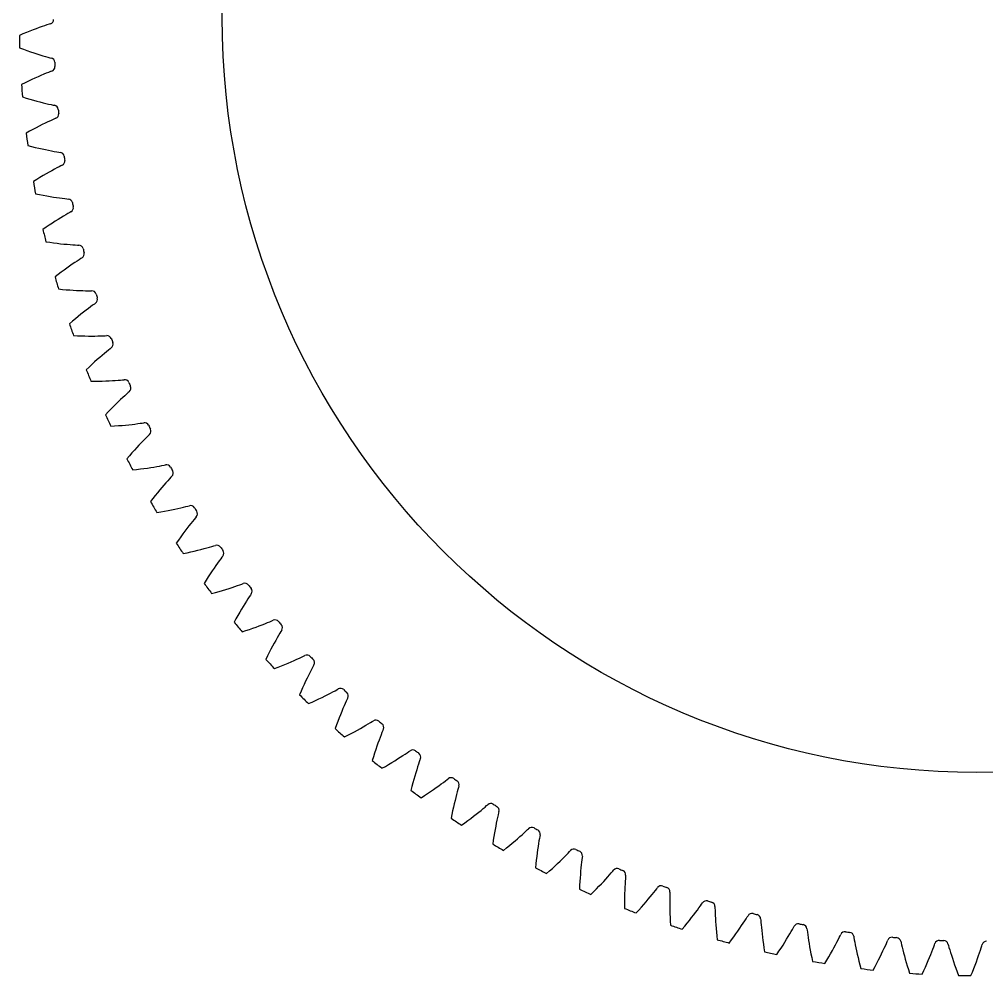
# Model space of a CAD drawing. Header units: millimetres. Extents: x -62 to 62, y -62 to 62.
# Drawn here: x -62.5 to 0.6, y -62.5 to -0.1 of the extents above; entities that cross this region are included whole.
import ezdxf

# ---------------------------------------------------------------- set-up
doc = ezdxf.new("R2010")
doc.units = ezdxf.units.MM

msp = doc.modelspace()

# ---------------------------------------------------------------- linework, layer by layer
at = {"layer": 'bore'}
msp.add_circle((0, 0), 49.25, dxfattribs=at)
at = {"layer": 'thin_ring_external'}
for p, q in [((-61.008114, -0.608082), (-61.191315, -0.67314)), ((-60.838191, -0.549561), (-61.008114, -0.608082)), ((-60.684631, -0.498214), (-60.838191, -0.549561)), ((-60.553189, -0.455441), (-60.684631, -0.498214)), ((-60.46329, -0.425303), (-60.553189, -0.455441)), ((-62.253306, -1.088799), (-62.48868, -1.189499)), ((-62.02471, -0.993922), (-62.253306, -1.088799)), ((-61.803454, -0.904875), (-62.02471, -0.993922)), ((-61.590212, -0.821683), (-61.803454, -0.904875)), ((-61.385815, -0.744403), (-61.590212, -0.821683)), ((-61.191315, -0.67314), (-61.385815, -0.744403)), ((-62.467903, -2.002762), (-62.227695, -2.091312)), ((-62.227695, -2.091312), (-61.994553, -2.174393)), ((-61.994553, -2.174393), (-61.769039, -2.252026)), ((-61.769039, -2.252026), (-61.551827, -2.324221)), ((-61.551827, -2.324221), (-61.34375, -2.390964)), ((-61.34375, -2.390964), (-61.145865, -2.452203)), ((-61.145865, -2.452203), (-60.959581, -2.507822)), ((-60.959581, -2.507822), (-60.786892, -2.55759)), ((-60.786892, -2.55759), (-60.630911, -2.60103)), ((-60.630911, -2.60103), (-60.497456, -2.637035)), ((-60.497456, -2.637035), (-60.406135, -2.662543)), ((-60.897483, -3.722399), (-61.077124, -3.796727)), ((-60.73077, -3.655279), (-60.897483, -3.722399)), ((-60.580032, -3.596157), (-60.73077, -3.655279)), ((-60.450945, -3.546728), (-60.580032, -3.596157)), ((-60.362703, -3.51204), (-60.450945, -3.546728)), ((-62.116506, -4.266069), (-62.34643, -4.378657)), ((-61.893052, -4.159644), (-62.116506, -4.266069)), ((-61.676632, -4.059416), (-61.893052, -4.159644)), ((-61.467916, -3.965444), (-61.676632, -4.059416)), ((-61.267731, -3.877828), (-61.467916, -3.965444)), ((-61.077124, -3.796727), (-61.267731, -3.877828)), ((-62.284155, -5.189797), (-62.039739, -5.265968)), ((-62.039739, -5.265968), (-61.802659, -5.337035)), ((-61.802659, -5.337035), (-61.573475, -5.403052)), ((-61.573475, -5.403052), (-61.35286, -5.464062)), ((-61.35286, -5.464062), (-61.141647, -5.520094)), ((-61.141647, -5.520094), (-60.940893, -5.571148)), ((-60.940893, -5.571148), (-60.752012, -5.617183)), ((-60.752012, -5.617183), (-60.577007, -5.658068)), ((-60.577007, -5.658068), (-60.419011, -5.693487)), ((-60.419011, -5.693487), (-60.283891, -5.722631)), ((-60.283891, -5.722631), (-60.191388, -5.743443)), ((-60.803589, -6.910409), (-60.989806, -7.001137)), ((-60.627978, -6.827005), (-60.803589, -6.910409)), ((-60.464909, -6.75146), (-60.627978, -6.827005)), ((-60.317387, -6.684718), (-60.464909, -6.75146)), ((-60.190993, -6.628763), (-60.317387, -6.684718)), ((-60.104636, -6.589614), (-60.190993, -6.628763)), ((-61.81765, -7.43221), (-62.041526, -7.556391)), ((-61.599922, -7.314514), (-61.81765, -7.43221)), ((-61.388902, -7.203366), (-61.599922, -7.314514)), ((-61.185257, -7.09886), (-61.388902, -7.203366)), ((-60.989806, -7.001137), (-61.185257, -7.09886)), ((-61.937915, -8.363293), (-61.689928, -8.426884)), ((-61.689928, -8.426884), (-61.449528, -8.485754)), ((-61.449528, -8.485754), (-61.217272, -8.539983)), ((-61.217272, -8.539983), (-60.993831, -8.589648)), ((-60.993831, -8.589648), (-60.780032, -8.634822)), ((-60.780032, -8.634822), (-60.576933, -8.675559)), ((-60.576933, -8.675559), (-60.385948, -8.71189)), ((-60.385948, -8.71189), (-60.209083, -8.743785)), ((-60.209083, -8.743785), (-60.049485, -8.771091)), ((-60.049485, -8.771091), (-59.913054, -8.793298)), ((-59.913054, -8.793298), (-59.819608, -8.809359)), ((-60.371424, -10.006062), (-60.552766, -10.10618)), ((-60.200301, -9.9138), (-60.371424, -10.006062)), ((-60.041303, -9.830027), (-60.200301, -9.9138)), ((-59.897381, -9.75584), (-60.041303, -9.830027)), ((-59.774008, -9.693504), (-59.897381, -9.75584)), ((-59.689764, -9.649997), (-59.774008, -9.693504)), ((-61.35752, -10.578961), (-61.574763, -10.714411)), ((-61.146085, -10.450302), (-61.35752, -10.578961)), ((-60.941015, -10.328524), (-61.146085, -10.450302)), ((-60.742972, -10.213755), (-60.941015, -10.328524)), ((-60.552766, -10.10618), (-60.742972, -10.213755)), ((-61.430086, -11.514971), (-61.179176, -11.565816)), ((-61.179176, -11.565816), (-60.936083, -11.612334)), ((-60.936083, -11.612334), (-60.701361, -11.654633)), ((-60.701361, -11.654633), (-60.475675, -11.692825)), ((-60.475675, -11.692825), (-60.259848, -11.727023)), ((-60.259848, -11.727023), (-60.054935, -11.757337)), ((-60.054935, -11.757337), (-59.862344, -11.783868)), ((-59.862344, -11.783868), (-59.684081, -11.806691)), ((-59.684081, -11.806691), (-59.523297, -11.825812)), ((-59.523297, -11.825812), (-59.385909, -11.841024)), ((-59.385909, -11.841024), (-59.291766, -11.852292)), ((-59.957751, -13.184857), (-60.142216, -13.302004)), ((-59.781758, -13.07561), (-59.957751, -13.184857)), ((-59.615569, -12.974731), (-59.781758, -13.07561)), ((-59.461055, -12.882949), (-59.615569, -12.974731)), ((-59.321109, -12.80151), (-59.461055, -12.882949)), ((-59.20108, -12.732956), (-59.321109, -12.80151)), ((-59.119167, -12.685204), (-59.20108, -12.732956)), ((-60.737314, -13.698113), (-60.947358, -13.844479)), ((-60.532725, -13.558825), (-60.737314, -13.698113)), ((-60.334141, -13.426735), (-60.532725, -13.558825)), ((-60.142216, -13.302004), (-60.334141, -13.426735)), ((-60.761993, -14.636607), (-60.508813, -14.674574)), ((-60.508813, -14.674574), (-60.263663, -14.708619)), ((-60.263663, -14.708619), (-60.027087, -14.738878)), ((-60.027087, -14.738878), (-59.799746, -14.765496)), ((-59.799746, -14.765496), (-59.582454, -14.788629)), ((-59.582454, -14.788629), (-59.37626, -14.80844)), ((-59.37626, -14.80844), (-59.182565, -14.825103)), ((-59.182565, -14.825103), (-59.00337, -14.838795)), ((-59.00337, -14.838795), (-58.841819, -14.849681)), ((-58.841819, -14.849681), (-58.703834, -14.857857)), ((-58.703834, -14.857857), (-58.609238, -14.864304)), ((-58.473704, -15.739189), (-58.590076, -15.813782)), ((-58.394336, -15.687317), (-58.473704, -15.739189)), ((-59.384555, -16.35555), (-59.569861, -16.489918)), ((-59.206313, -16.229136), (-59.384555, -16.35555)), ((-59.036128, -16.111046), (-59.206313, -16.229136)), ((-58.875306, -16.001813), (-59.036128, -16.111046)), ((-58.725681, -15.902261), (-58.875306, -16.001813)), ((-58.590076, -15.813782), (-58.725681, -15.902261)), ((-59.958652, -16.781528), (-60.160948, -16.938428)), ((-59.761442, -16.631975), (-59.958652, -16.781528)), ((-59.569861, -16.489918), (-59.761442, -16.631975)), ((-59.935378, -17.720058), (-59.680591, -17.745048)), ((-59.680591, -17.745048), (-59.434022, -17.766531)), ((-59.434022, -17.766531), (-59.19621, -17.78467)), ((-59.19621, -17.78467), (-58.967805, -17.799646)), ((-58.967805, -17.799646), (-58.749616, -17.811654)), ((-58.749616, -17.811654), (-58.542679, -17.820911)), ((-58.542679, -17.820911), (-58.348386, -17.827662)), ((-58.348386, -17.827662), (-58.168726, -17.832185)), ((-58.168726, -17.832185), (-58.00683, -17.834808)), ((-58.00683, -17.834808), (-57.868607, -17.835929)), ((-57.868607, -17.835929), (-57.773805, -17.837537)), ((-57.837098, -18.880085), (-57.981445, -18.987148)), ((-57.706187, -18.784798), (-57.837098, -18.880085)), ((-57.593776, -18.70436), (-57.706187, -18.784798)), ((-57.51716, -18.648503), (-57.593776, -18.70436)), ((-58.650171, -19.51008), (-58.834248, -19.661735)), ((-58.471968, -19.366426), (-58.650171, -19.51008)), ((-58.300413, -19.231076), (-58.471968, -19.366426)), ((-58.136479, -19.10445), (-58.300413, -19.231076)), ((-57.981445, -18.987148), (-58.136479, -19.10445)), ((-59.023565, -19.821161), (-59.217585, -19.988186)), ((-58.834248, -19.661735), (-59.023565, -19.821161)), ((-58.952399, -20.757279), (-58.696668, -20.769227)), ((-58.696668, -20.769227), (-58.449324, -20.778092)), ((-58.449324, -20.778092), (-58.210896, -20.784065)), ((-58.210896, -20.784065), (-57.982025, -20.787358)), ((-57.982025, -20.787358), (-57.763507, -20.78821)), ((-57.763507, -20.78821), (-57.556367, -20.786888)), ((-57.556367, -20.786888), (-57.361983, -20.78371)), ((-57.361983, -20.78371), (-57.182326, -20.779054)), ((-57.182326, -20.779054), (-57.020507, -20.773407)), ((-57.020507, -20.773407), (-56.882408, -20.767468)), ((-56.882408, -20.767468), (-56.787648, -20.764234)), ((-57.085159, -22.048012), (-57.242413, -22.182844)), ((-56.936316, -21.922947), (-57.085159, -22.048012)), ((-56.797624, -21.808654), (-56.936316, -21.922947)), ((-56.67175, -21.706807), (-56.797624, -21.808654)), ((-56.563592, -21.620733), (-56.67175, -21.706807)), ((-56.489928, -21.561037), (-56.563592, -21.620733)), ((-57.753562, -22.640199), (-57.934491, -22.809084)), ((-57.577469, -22.479343), (-57.753562, -22.640199)), ((-57.406833, -22.326777), (-57.577469, -22.479343)), ((-57.242413, -22.182844), (-57.406833, -22.326777)), ((-57.934491, -22.809084), (-58.119731, -22.985798)), ((-57.81562, -23.740347), (-57.559612, -23.739222)), ((-57.559612, -23.739222), (-57.312138, -23.735445)), ((-57.312138, -23.735445), (-57.073716, -23.729236)), ((-57.073716, -23.729236), (-56.844975, -23.720839)), ((-56.844975, -23.720839), (-56.626699, -23.710531)), ((-56.626699, -23.710531), (-56.419898, -23.698635)), ((-56.419898, -23.698635), (-56.225929, -23.685536)), ((-56.225929, -23.685536), (-56.046744, -23.671712)), ((-56.046744, -23.671712), (-55.885425, -23.65781)), ((-55.885425, -23.65781), (-55.747809, -23.644828)), ((-55.747809, -23.644828), (-55.653337, -23.636759)), ((-55.489462, -24.572185), (-55.609972, -24.680326)), ((-55.385841, -24.480701), (-55.489462, -24.572185)), ((-55.315321, -24.417321), (-55.385841, -24.480701)), ((-56.191931, -25.22888), (-56.354553, -25.389959)), ((-56.035074, -25.076739), (-56.191931, -25.22888)), ((-55.88491, -24.934054), (-56.035074, -25.076739)), ((-55.742648, -24.801552), (-55.88491, -24.934054)), ((-55.609972, -24.680326), (-55.742648, -24.801552)), ((-56.694274, -25.737501), (-56.870248, -25.923442)), ((-56.522204, -25.559597), (-56.694274, -25.737501)), ((-56.354553, -25.389959), (-56.522204, -25.559597)), ((-54.943188, -26.525569), (-54.764942, -26.502614)), ((-54.764942, -26.502614), (-54.604544, -26.480493)), ((-54.604544, -26.480493), (-54.46777, -26.460501)), ((-54.46777, -26.460501), (-54.373834, -26.447619)), ((-56.528007, -26.661479), (-56.27239, -26.647283)), ((-56.27239, -26.647283), (-56.025432, -26.630875)), ((-56.025432, -26.630875), (-55.787638, -26.612501)), ((-55.787638, -26.612501), (-55.559624, -26.592435)), ((-55.559624, -26.592435), (-55.342159, -26.570995)), ((-55.342159, -26.570995), (-55.136235, -26.548555)), ((-55.136235, -26.548555), (-54.943188, -26.525569)), ((-54.538863, -27.755045), (-54.681546, -27.905212)), ((-54.403552, -27.615452), (-54.538863, -27.755045)), ((-54.27724, -27.48761), (-54.403552, -27.615452)), ((-54.162409, -27.373457), (-54.27724, -27.48761)), ((-54.063594, -27.276801), (-54.162409, -27.373457)), ((-53.996402, -27.209904), (-54.063594, -27.276801)), ((-54.984616, -28.234337), (-55.143386, -28.412313)), ((-54.83043, -28.065163), (-54.984616, -28.234337)), ((-54.681546, -27.905212), (-54.83043, -28.065163)), ((-55.306147, -28.598771), (-55.472398, -28.793455)), ((-55.143386, -28.412313), (-55.306147, -28.598771)), ((-55.092918, -29.513054), (-54.83836, -29.485825)), ((-54.83836, -29.485825), (-54.592562, -29.456829)), ((-54.592562, -29.456829), (-54.356016, -29.426336)), ((-54.356016, -29.426336), (-54.129324, -29.394654)), ((-54.129324, -29.394654), (-53.913238, -29.362139)), ((-53.913238, -29.362139), (-53.708728, -29.329213)), ((-53.708728, -29.329213), (-53.517107, -29.296399)), ((-53.517107, -29.296399), (-53.340265, -29.264373)), ((-53.340265, -29.264373), (-53.181205, -29.234091)), ((-53.181205, -29.234091), (-53.045631, -29.207141)), ((-53.045631, -29.207141), (-52.952475, -29.18948)), ((-52.802904, -30.223182), (-52.922525, -30.357307)), ((-52.694052, -30.103314), (-52.802904, -30.223182)), ((-52.600301, -30.00174), (-52.694052, -30.103314)), ((-52.536613, -29.931498), (-52.600301, -30.00174)), ((-53.325883, -30.828228), (-53.471229, -31.005054)), ((-53.185361, -30.660884), (-53.325883, -30.828228)), ((-53.050531, -30.503627), (-53.185361, -30.660884)), ((-52.922525, -30.357307), (-53.050531, -30.503627)), ((-53.773733, -31.38543), (-53.929827, -31.588349)), ((-53.620705, -31.190905), (-53.773733, -31.38543)), ((-53.471229, -31.005054), (-53.620705, -31.190905)), ((-53.017266, -32.205933), (-52.782586, -32.163402)), ((-52.782586, -32.163402), (-52.557807, -32.120186)), ((-52.557807, -32.120186), (-52.343663, -32.076679)), ((-52.343663, -32.076679), (-52.141101, -32.033354)), ((-52.141101, -32.033354), (-51.951405, -31.990799)), ((-51.951405, -31.990799), (-51.77643, -31.949785)), ((-51.77643, -31.949785), (-51.619123, -31.911421)), ((-51.619123, -31.911421), (-51.485102, -31.877584)), ((-51.485102, -31.877584), (-51.392969, -31.855189)), ((-53.514099, -32.287633), (-53.261263, -32.247442)), ((-53.261263, -32.247442), (-53.017266, -32.205933)), ((-51.088223, -32.754636), (-51.190812, -32.879906)), ((-50.999781, -32.648407), (-51.088223, -32.754636)), ((-50.939762, -32.575005), (-50.999781, -32.648407)), ((-51.550421, -33.336564), (-51.682215, -33.510866)), ((-51.423797, -33.172629), (-51.550421, -33.336564)), ((-51.303428, -33.019963), (-51.423797, -33.172629)), ((-51.190812, -32.879906), (-51.303428, -33.019963)), ((-51.958134, -33.888123), (-52.10103, -34.090208)), ((-51.818343, -33.694882), (-51.958134, -33.888123)), ((-51.682215, -33.510866), (-51.818343, -33.694882)), ((-52.10103, -34.090208), (-52.246558, -34.300833)), ((-50.849173, -34.76192), (-50.637529, -34.707536)), ((-50.637529, -34.707536), (-50.437443, -34.653924)), ((-50.437443, -34.653924), (-50.250168, -34.601738)), ((-50.250168, -34.601738), (-50.077515, -34.551844)), ((-50.077515, -34.551844), (-49.922373, -34.505497)), ((-49.922373, -34.505497), (-49.790254, -34.464861)), ((-49.790254, -34.464861), (-49.699385, -34.437791)), ((-51.795667, -34.977977), (-51.545213, -34.924928)), ((-51.545213, -34.924928), (-51.303654, -34.871015)), ((-51.303654, -34.871015), (-51.071451, -34.816556)), ((-51.071451, -34.816556), (-50.849173, -34.76192)), ((-49.34911, -35.320504), (-49.445169, -35.450849)), ((-49.266207, -35.209898), (-49.34911, -35.320504)), ((-49.210015, -35.133527), (-49.266207, -35.209898)), ((-49.780991, -35.925274), (-49.903713, -36.106077)), ((-49.662903, -35.755087), (-49.780991, -35.925274)), ((-49.550487, -35.596474), (-49.662903, -35.755087)), ((-49.445169, -35.450849), (-49.550487, -35.596474)), ((-50.16001, -36.496931), (-50.292401, -36.706049)), ((-50.030268, -36.296804), (-50.16001, -36.496931)), ((-49.903713, -36.106077), (-50.030268, -36.296804)), ((-50.292401, -36.706049), (-50.426985, -36.92383)), ((-48.799288, -37.247844), (-48.602201, -37.184086)), ((-48.602201, -37.184086), (-48.417835, -37.122406)), ((-48.417835, -37.122406), (-48.247954, -37.063761)), ((-48.247954, -37.063761), (-48.095381, -37.009553)), ((-48.095381, -37.009553), (-47.96551, -36.962224)), ((-47.96551, -36.962224), (-47.876141, -36.930549)), ((-49.942106, -37.577068), (-49.694688, -37.5113)), ((-49.694688, -37.5113), (-49.456196, -37.445123)), ((-49.456196, -37.445123), (-49.227078, -37.378879)), ((-49.227078, -37.378879), (-49.007879, -37.312964)), ((-49.007879, -37.312964), (-48.799288, -37.247844)), ((-47.481251, -37.794225), (-47.57053, -37.929305)), ((-47.404104, -37.67953), (-47.481251, -37.794225)), ((-47.351885, -37.60039), (-47.404104, -37.67953)), ((-47.881689, -38.420258), (-47.995019, -38.607092)), ((-47.772445, -38.244263), (-47.881689, -38.420258)), ((-47.668274, -38.080118), (-47.772445, -38.244263)), ((-47.57053, -37.929305), (-47.668274, -38.080118)), ((-48.231024, -39.010523), (-48.352565, -39.226128)), ((-48.11167, -38.804033), (-48.231024, -39.010523)), ((-47.995019, -38.607092), (-48.11167, -38.804033)), ((-48.352565, -39.226128), (-48.475853, -39.450497)), ((-47.038729, -39.766662), (-46.833735, -39.690977)), ((-46.833735, -39.690977), (-46.64016, -39.617239)), ((-46.64016, -39.617239), (-46.459184, -39.546225)), ((-46.459184, -39.546225), (-46.29252, -39.478982)), ((-46.29252, -39.478982), (-46.142914, -39.417055)), ((-46.142914, -39.417055), (-46.015628, -39.363156)), ((-46.015628, -39.363156), (-45.927994, -39.326959)), ((-47.958252, -40.078124), (-47.714515, -39.999809)), ((-47.714515, -39.999809), (-47.479713, -39.92154)), ((-47.479713, -39.92154), (-47.254276, -39.843684)), ((-47.254276, -39.843684), (-47.038729, -39.766662)), ((-45.571784, -40.308808), (-45.6617, -40.464415)), ((-45.489519, -40.169346), (-45.571784, -40.308808)), ((-45.418329, -40.050861), (-45.489519, -40.169346)), ((-45.370219, -39.969158), (-45.418329, -40.050861)), ((-45.961111, -41.007386), (-46.067554, -41.210025)), ((-45.857469, -40.815009), (-45.961111, -41.007386)), ((-45.757354, -40.633665), (-45.857469, -40.815009)), ((-45.6617, -40.464415), (-45.757354, -40.633665)), ((-46.286582, -41.64387), (-46.398253, -41.874241)), ((-46.176209, -41.422341), (-46.286582, -41.64387)), ((-46.067554, -41.210025), (-46.176209, -41.422341)), ((-43.945697, -41.661394), (-43.860025, -41.62077)), ((-45.379361, -42.293807), (-45.158193, -42.204542)), ((-45.158193, -42.204542), (-44.94686, -42.116614)), ((-44.94686, -42.116614), (-44.745998, -42.030561)), ((-44.745998, -42.030561), (-44.556441, -41.947035)), ((-44.556441, -41.947035), (-44.379327, -41.866873)), ((-44.379327, -41.866873), (-44.216314, -41.791208)), ((-44.216314, -41.791208), (-44.070065, -41.721722)), ((-44.070065, -41.721722), (-43.945697, -41.661394)), ((-43.270187, -42.233651), (-43.314063, -42.317704)), ((-45.84928, -42.474622), (-45.60986, -42.383963)), ((-45.60986, -42.383963), (-45.379361, -42.293807)), ((-43.622887, -42.917059), (-43.713612, -43.103278)), ((-43.536, -42.743145), (-43.622887, -42.917059)), ((-43.454146, -42.58315), (-43.536, -42.743145)), ((-43.37911, -42.439669), (-43.454146, -42.58315)), ((-43.314063, -42.317704), (-43.37911, -42.439669)), ((-43.903253, -43.508506), (-44.000925, -43.726092)), ((-43.807296, -43.300696), (-43.903253, -43.508506)), ((-43.713612, -43.103278), (-43.807296, -43.300696)), ((-44.099843, -43.952969), (-44.199606, -44.188741)), ((-44.000925, -43.726092), (-44.099843, -43.952969)), ((-42.541524, -44.260491), (-42.356479, -44.167395)), ((-42.356479, -44.167395), (-42.183689, -44.078295)), ((-42.183689, -44.078295), (-42.024752, -43.994405)), ((-42.024752, -43.994405), (-41.882242, -43.917542)), ((-41.882242, -43.917542), (-41.761117, -43.850943)), ((-41.761117, -43.850943), (-41.677631, -43.805997)), ((-43.620693, -44.760307), (-43.386214, -44.657542)), ((-43.386214, -44.657542), (-43.160619, -44.555735)), ((-43.160619, -44.555735), (-42.944298, -44.455292)), ((-42.944298, -44.455292), (-42.73773, -44.356689)), ((-42.73773, -44.356689), (-42.541524, -44.260491)), ((-41.223142, -44.746397), (-41.296719, -44.910363)), ((-41.155529, -44.599272), (-41.223142, -44.746397)), ((-41.096795, -44.474145), (-41.155529, -44.599272)), ((-41.057268, -44.387961), (-41.096795, -44.474145)), ((-41.455711, -45.279095), (-41.539193, -45.481039)), ((-41.374613, -45.088486), (-41.455711, -45.279095)), ((-41.296719, -44.910363), (-41.374613, -45.088486)), ((-41.710848, -45.915768), (-41.798053, -46.147399)), ((-41.624414, -45.693478), (-41.710848, -45.915768)), ((-41.539193, -45.481039), (-41.624414, -45.693478)), ((-39.723553, -46.082825), (-39.585153, -45.998786)), ((-39.585153, -45.998786), (-39.467587, -45.926089)), ((-39.467587, -45.926089), (-39.386505, -45.876939)), ((-41.798053, -46.147399), (-41.885646, -46.387958)), ((-41.049379, -46.814615), (-40.829276, -46.701421)), ((-40.829276, -46.701421), (-40.618366, -46.590064)), ((-40.618366, -46.590064), (-40.417102, -46.481042)), ((-40.417102, -46.481042), (-40.226064, -46.374952)), ((-40.226064, -46.374952), (-40.046014, -46.272529)), ((-40.046014, -46.272529), (-39.877999, -46.174721)), ((-39.877999, -46.174721), (-39.723553, -46.082825)), ((-38.824579, -46.642521), (-38.884591, -46.792906)), ((-38.77231, -46.514557), (-38.824579, -46.642521)), ((-38.737236, -46.426468), (-38.77231, -46.514557)), ((-41.278305, -46.929219), (-41.049379, -46.814615)), ((-39.089657, -47.336784), (-39.162718, -47.542727)), ((-39.018397, -47.142283), (-39.089657, -47.336784)), ((-38.9497, -46.960415), (-39.018397, -47.142283)), ((-38.884591, -46.792906), (-38.9497, -46.960415)), ((-39.236981, -47.759241), (-39.311952, -47.985654)), ((-39.162718, -47.542727), (-39.236981, -47.759241)), ((-37.318719, -48.051021), (-37.184791, -47.960025)), ((-37.184791, -47.960025), (-37.07109, -47.88142)), ((-37.07109, -47.88142), (-36.992624, -47.828194)), ((-39.387216, -48.221436), (-39.462412, -48.466153)), ((-39.311952, -47.985654), (-39.387216, -48.221436)), ((-38.186465, -48.603288), (-37.991031, -48.484132)), ((-37.991031, -48.484132), (-37.805659, -48.368425)), ((-37.805659, -48.368425), (-37.631074, -48.256942)), ((-37.631074, -48.256942), (-37.468272, -48.150683)), ((-37.468272, -48.150683), (-37.318719, -48.051021)), ((-36.39234, -48.564084), (-36.444595, -48.717338)), ((-36.346673, -48.433619), (-36.39234, -48.564084)), ((-36.316142, -48.343853), (-36.346673, -48.433619)), ((-38.828226, -48.975697), (-38.60545, -48.849553)), ((-38.60545, -48.849553), (-38.391415, -48.725269)), ((-38.391415, -48.725269), (-38.186465, -48.603288)), ((-36.560387, -49.073091), (-36.621622, -49.270977)), ((-36.501066, -48.887953), (-36.560387, -49.073091)), ((-36.444595, -48.717338), (-36.501066, -48.887953)), ((-36.747184, -49.700405), (-36.810496, -49.930351)), ((-36.684073, -49.480382), (-36.747184, -49.700405)), ((-36.621622, -49.270977), (-36.684073, -49.480382)), ((-34.816526, -49.893857), (-34.687418, -49.796141)), ((-34.687418, -49.796141), (-34.57788, -49.711833)), ((-34.57788, -49.711833), (-34.502233, -49.65467)), ((-36.873622, -50.169668), (-36.936225, -50.417906)), ((-36.810496, -49.930351), (-36.873622, -50.169668)), ((-35.853394, -50.621998), (-35.65494, -50.489711)), ((-35.65494, -50.489711), (-35.465845, -50.360731)), ((-35.465845, -50.360731), (-35.286623, -50.23571)), ((-35.286623, -50.23571), (-35.117958, -50.115459)), ((-35.117958, -50.115459), (-34.960794, -50.001026)), ((-34.960794, -50.001026), (-34.816526, -49.893857)), ((-33.865157, -50.35895), (-33.909519, -50.514671)), ((-33.826211, -50.226323), (-33.865157, -50.35895)), ((-33.800304, -50.135115), (-33.826211, -50.226323)), ((-36.276848, -50.894403), (-36.060804, -50.757049)), ((-36.060804, -50.757049), (-35.853394, -50.621998)), ((-34.058046, -51.076628), (-34.109723, -51.288948)), ((-34.006994, -50.875873), (-34.058046, -51.076628)), ((-33.957204, -50.687947), (-34.006994, -50.875873)), ((-33.909519, -50.514671), (-33.957204, -50.687947)), ((-34.213006, -51.744785), (-34.26383, -51.987014)), ((-34.161517, -51.511907), (-34.213006, -51.744785)), ((-34.109723, -51.288948), (-34.161517, -51.511907)), ((-32.513224, -51.84323), (-32.362108, -51.720921)), ((-32.362108, -51.720921), (-32.2235, -51.606526)), ((-32.2235, -51.606526), (-32.09955, -51.502345)), ((-32.09955, -51.502345), (-31.994459, -51.412554)), ((-31.994459, -51.412554), (-31.92183, -51.351603)), ((-34.26383, -51.987014), (-34.313676, -52.238124)), ((-33.42208, -52.532125), (-33.221836, -52.38666)), ((-33.221836, -52.38666), (-33.030396, -52.244413)), ((-33.030396, -52.244413), (-32.848133, -52.105946)), ((-32.848133, -52.105946), (-32.675529, -51.971937)), ((-32.675529, -51.971937), (-32.513224, -51.84323)), ((-31.324753, -52.355703), (-31.364882, -52.545926)), ((-31.285977, -52.180218), (-31.324753, -52.355703)), ((-31.249624, -52.022434), (-31.285977, -52.180218)), ((-31.217501, -51.887992), (-31.249624, -52.022434)), ((-31.196285, -51.795581), (-31.217501, -51.887992)), ((-33.630829, -52.680332), (-33.42208, -52.532125)), ((-31.446385, -52.963708), (-31.486726, -53.18902)), ((-31.405616, -52.749025), (-31.446385, -52.963708)), ((-31.364882, -52.545926), (-31.405616, -52.749025)), ((-29.427938, -53.074185), (-29.327569, -52.979145)), ((-29.327569, -52.979145), (-29.258146, -52.914565)), ((-31.526257, -53.424224), (-31.564647, -53.668731)), ((-31.486726, -53.18902), (-31.526257, -53.424224)), ((-30.144724, -53.715222), (-29.979188, -53.572574)), ((-29.979188, -53.572574), (-29.823666, -53.435748)), ((-29.823666, -53.435748), (-29.678992, -53.305883)), ((-29.678992, -53.305883), (-29.546406, -53.184559)), ((-29.546406, -53.184559), (-29.427938, -53.074185)), ((-28.552564, -53.550198), (-28.580813, -53.709632)), ((-28.527348, -53.414291), (-28.552564, -53.550198)), ((-28.510878, -53.320917), (-28.527348, -53.414291)), ((-31.564647, -53.668731), (-31.601606, -53.922059)), ((-30.89707, -54.328823), (-30.696161, -54.170152)), ((-30.696161, -54.170152), (-30.503606, -54.014651)), ((-30.503606, -54.014651), (-30.319679, -53.862815)), ((-30.319679, -53.862815), (-30.144724, -53.715222)), ((-28.671253, -54.283806), (-28.701006, -54.500291)), ((-28.640942, -54.078892), (-28.671253, -54.283806)), ((-28.610578, -53.886868), (-28.640942, -54.078892)), ((-28.580813, -53.709632), (-28.610578, -53.886868)), ((-28.729791, -54.727368), (-28.75726, -54.964284)), ((-28.701006, -54.500291), (-28.729791, -54.727368)), ((-27.204634, -55.033447), (-27.056302, -54.888858)), ((-27.056302, -54.888858), (-26.918448, -54.751775)), ((-26.918448, -54.751775), (-26.792229, -54.62384)), ((-26.792229, -54.62384), (-26.679551, -54.507561)), ((-26.679551, -54.507561), (-26.584166, -54.40752)), ((-26.584166, -54.40752), (-26.518132, -54.339479)), ((-25.76277, -54.801239), (-25.781014, -54.938256)), ((-25.751089, -54.707145), (-25.76277, -54.801239)), ((-28.783115, -55.210433), (-28.807091, -55.465318)), ((-28.75726, -54.964284), (-28.783115, -55.210433)), ((-27.89016, -55.666854), (-27.705796, -55.501725)), ((-27.705796, -55.501725), (-27.529861, -55.340695)), ((-27.529861, -55.340695), (-27.362671, -55.184361)), ((-27.362671, -55.184361), (-27.204634, -55.033447)), ((-25.842281, -55.470773), (-25.86209, -55.676967)), ((-25.821762, -55.277449), (-25.842281, -55.470773)), ((-25.801085, -55.098924), (-25.821762, -55.277449)), ((-25.781014, -54.938256), (-25.801085, -55.098924)), ((-28.082705, -55.835577), (-27.89016, -55.666854)), ((-25.897903, -56.12294), (-25.913239, -56.360949)), ((-25.88075, -55.894689), (-25.897903, -56.12294)), ((-25.86209, -55.676967), (-25.88075, -55.894689)), ((-24.218351, -56.198769), (-24.087676, -56.054827)), ((-24.087676, -56.054827), (-23.968154, -55.920614)), ((-23.968154, -55.920614), (-23.861561, -55.798733)), ((-23.861561, -55.798733), (-23.771408, -55.693952)), ((-23.771408, -55.693952), (-23.708934, -55.622628)), ((-22.93098, -56.045216), (-22.942204, -56.182986)), ((-22.924119, -55.950649), (-22.93098, -56.045216)), ((-25.926492, -56.608097), (-25.937422, -56.863874)), ((-25.913239, -56.360949), (-25.926492, -56.608097)), ((-24.835704, -56.844), (-24.668221, -56.674197)), ((-24.668221, -56.674197), (-24.509232, -56.50953)), ((-24.509232, -56.50953), (-24.359107, -56.350744)), ((-24.359107, -56.350744), (-24.218351, -56.198769)), ((-22.976201, -56.717937), (-22.985455, -56.924874)), ((-22.965579, -56.523817), (-22.976201, -56.717937)), ((-22.954045, -56.34447), (-22.965579, -56.523817)), ((-22.942204, -56.182986), (-22.954045, -56.34447)), ((-20.896633, -56.835084), (-20.837883, -56.760664)), ((-25.195075, -57.196663), (-25.011396, -57.018328)), ((-25.011396, -57.018328), (-24.835704, -56.844)), ((-22.99845, -57.372093), (-23.001613, -57.610575)), ((-22.992974, -57.143264), (-22.99845, -57.372093)), ((-22.985455, -56.924874), (-22.992974, -57.143264)), ((-21.450029, -57.521028), (-21.317217, -57.362064)), ((-21.317217, -57.362064), (-21.194062, -57.211637)), ((-21.194062, -57.211637), (-21.08155, -57.071497)), ((-21.08155, -57.071497), (-20.981318, -56.944332)), ((-20.981318, -56.944332), (-20.896633, -56.835084)), ((-20.043541, -57.281141), (-20.047121, -57.443019)), ((-20.039366, -57.142978), (-20.043541, -57.281141)), ((-20.037342, -57.048183), (-20.039366, -57.142978)), ((-23.001613, -57.610575), (-23.002229, -57.858077)), ((-23.002229, -57.858077), (-23.000085, -58.114078)), ((-22.06738, -58.221047), (-21.900819, -58.037976)), ((-21.900819, -58.037976), (-21.742225, -57.859843)), ((-21.742225, -57.859843), (-21.59185, -57.687273)), ((-21.59185, -57.687273), (-21.450029, -57.521028)), ((-20.049482, -57.622721), (-20.050178, -57.81713)), ((-20.050178, -57.81713), (-20.048854, -58.024269)), ((-20.047121, -57.443019), (-20.049482, -57.622721)), ((-20.048854, -58.024269), (-20.045212, -58.242758)), ((-18.139945, -58.073487), (-18.046338, -57.94137)), ((-18.046338, -57.94137), (-17.967342, -57.827941)), ((-17.967342, -57.827941), (-17.912468, -57.750618)), ((-17.098291, -57.996886), (-17.095472, -58.09166)), ((-22.241714, -58.408528), (-22.06738, -58.221047)), ((-20.045212, -58.242758), (-20.038996, -58.471569)), ((-20.038996, -58.471569), (-20.029979, -58.709901)), ((-18.618139, -58.714516), (-18.484991, -58.541246)), ((-18.484991, -58.541246), (-18.360468, -58.375709)), ((-18.360468, -58.375709), (-18.245156, -58.219189)), ((-18.245156, -58.219189), (-18.139945, -58.073487)), ((-17.095472, -58.09166), (-17.092586, -58.229856)), ((-17.092586, -58.229856), (-17.087896, -58.391706)), ((-17.087896, -58.391706), (-17.081078, -58.571294)), ((-17.081078, -58.571294), (-17.071847, -58.765485)), ((-15.064277, -58.787246), (-14.991175, -58.66993)), ((-14.991175, -58.66993), (-14.940321, -58.589906)), ((-20.029979, -58.709901), (-20.017956, -58.957112)), ((-20.017956, -58.957112), (-20.002743, -59.21267)), ((-19.230327, -59.468013), (-19.065793, -59.271875)), ((-19.065793, -59.271875), (-18.908797, -59.080538)), ((-18.908797, -59.080538), (-18.759506, -58.894539)), ((-18.759506, -58.894539), (-18.618139, -58.714516)), ((-17.071847, -58.765485), (-17.059948, -58.972286)), ((-17.059948, -58.972286), (-17.045155, -59.190304)), ((-17.045155, -59.190304), (-17.027264, -59.418499)), ((-15.471727, -59.408737), (-15.35582, -59.237057)), ((-15.35582, -59.237057), (-15.248649, -59.074854)), ((-15.248649, -59.074854), (-15.151016, -58.923969)), ((-15.151016, -58.923969), (-15.064277, -58.787246)), ((-14.114632, -58.794281), (-14.106977, -58.888787)), ((-14.106977, -58.888787), (-14.097039, -59.026657)), ((-14.097039, -59.026657), (-14.084091, -59.188055)), ((-14.084091, -59.188055), (-14.068112, -59.367061)), ((-11.975899, -59.358857), (-11.929197, -59.276341)), ((-17.027264, -59.418499), (-17.006088, -59.65606)), ((-17.006088, -59.65606), (-16.981459, -59.902335)), ((-16.981459, -59.902335), (-16.953217, -60.156782)), ((-15.867444, -59.968965), (-15.727845, -59.775586)), ((-15.727845, -59.775586), (-15.595854, -59.588579)), ((-15.595854, -59.588579), (-15.471727, -59.408737)), ((-14.068112, -59.367061), (-14.048977, -59.560527)), ((-14.048977, -59.560527), (-14.026534, -59.766452)), ((-14.026534, -59.766452), (-14.000628, -59.98343)), ((-12.4181, -60.121237), (-12.31111, -59.943863)), ((-12.31111, -59.943863), (-12.212361, -59.7764)), ((-12.212361, -59.7764), (-12.12256, -59.620726)), ((-12.12256, -59.620726), (-12.042915, -59.479752)), ((-12.042915, -59.479752), (-11.975899, -59.358857)), ((-11.094149, -59.438289), (-11.081679, -59.532281)), ((-11.081679, -59.532281), (-11.064714, -59.669463)), ((-11.064714, -59.669463), (-11.043542, -59.82999)), ((-11.043542, -59.82999), (-11.018444, -60.007946)), ((-8.990134, -60.017082), (-8.929378, -59.892923)), ((-8.929378, -59.892923), (-8.886951, -59.80813)), ((-8.044723, -59.927229), (-8.02747, -60.020462)), ((-16.16877, -60.372352), (-16.014466, -60.168069)), ((-16.014466, -60.168069), (-15.867444, -59.968965)), ((-14.000628, -59.98343), (-13.971109, -60.210413)), ((-13.971109, -60.210413), (-13.937831, -60.446583)), ((-13.937831, -60.446583), (-13.900659, -60.691279)), ((-12.784695, -60.70094), (-12.655152, -60.500685)), ((-12.655152, -60.500685), (-12.532882, -60.307183)), ((-12.532882, -60.307183), (-12.4181, -60.121237)), ((-11.018444, -60.007946), (-10.989455, -60.200183)), ((-10.989455, -60.200183), (-10.956527, -60.404693)), ((-10.956527, -60.404693), (-10.919576, -60.620065)), ((-9.332075, -60.676888), (-9.234281, -60.494282)), ((-9.234281, -60.494282), (-9.144213, -60.321995)), ((-9.144213, -60.321995), (-9.062477, -60.16194)), ((-9.062477, -60.16194), (-8.990134, -60.017082)), ((-8.02747, -60.020462), (-8.003522, -60.156598)), ((-8.003522, -60.156598), (-7.974181, -60.315835)), ((-7.974181, -60.315835), (-7.940029, -60.492278)), ((-7.940029, -60.492278), (-7.901263, -60.682783)), ((-6.052208, -60.710217), (-5.978751, -60.546197)), ((-5.978751, -60.546197), (-5.913899, -60.397835)), ((-5.913899, -60.397835), (-5.859562, -60.270736)), ((-5.859562, -60.270736), (-5.82152, -60.183887)), ((-4.974309, -60.259826), (-4.952318, -60.352056)), ((-4.952318, -60.352056), (-4.921451, -60.486792)), ((-4.921451, -60.486792), (-4.884017, -60.644322)), ((-2.822235, -60.621017), (-2.774459, -60.491309)), ((-2.774459, -60.491309), (-2.740901, -60.402631)), ((-1.890918, -60.435211), (-1.864246, -60.526198)), ((-1.864246, -60.526198), (-1.826539, -60.659183)), ((0.276791, -60.686045), (0.317882, -60.554067)), ((0.317882, -60.554067), (0.346869, -60.463791)), ((-13.900659, -60.691279), (-13.859461, -60.943952)), ((-13.06503, -61.119187), (-12.921359, -60.907291)), ((-12.921359, -60.907291), (-12.784695, -60.70094)), ((-10.919576, -60.620065), (-10.878505, -60.845245)), ((-10.878505, -60.845245), (-10.833212, -61.079408)), ((-10.833212, -61.079408), (-10.783593, -61.321886)), ((-9.668592, -61.274553), (-9.549443, -61.067945)), ((-9.549443, -61.067945), (-9.437213, -60.868452)), ((-9.437213, -60.868452), (-9.332075, -60.676888)), ((-7.901263, -60.682783), (-7.857935, -60.885345)), ((-7.857935, -60.885345), (-7.810035, -61.09855)), ((-7.810035, -61.09855), (-7.75752, -61.321339)), ((-6.316924, -61.270922), (-6.221704, -61.07424)), ((-6.221704, -61.07424), (-6.133362, -60.886879)), ((-6.133362, -60.886879), (-6.052208, -60.710217)), ((-4.884017, -60.644322), (-4.8409, -60.818792)), ((-4.8409, -60.818792), (-4.792457, -61.007069)), ((-4.792457, -61.007069), (-4.738843, -61.207154)), ((-4.738843, -61.207154), (-4.680119, -61.417635)), ((-3.095101, -61.312256), (-3.016441, -61.120629)), ((-3.016441, -61.120629), (-2.944413, -60.940054)), ((-2.944413, -60.940054), (-2.879427, -60.772497)), ((-2.879427, -60.772497), (-2.822235, -60.621017)), ((-1.826539, -60.659183), (-1.781111, -60.814596)), ((-1.781111, -60.814596), (-1.729142, -60.986636)), ((-1.729142, -60.986636), (-1.671148, -61.172195)), ((-1.671148, -61.172195), (-1.607388, -61.369281)), ((0.039576, -61.390315), (0.108349, -61.194922)), ((0.108349, -61.194922), (0.171063, -61.010904)), ((0.171063, -61.010904), (0.227409, -60.840248)), ((0.227409, -60.840248), (0.276791, -60.686045)), ((-10.783593, -61.321886), (-10.729548, -61.572127)), ((-9.927206, -61.706568), (-9.794541, -61.487613)), ((-9.794541, -61.487613), (-9.668592, -61.274553)), ((-7.75752, -61.321339), (-7.700329, -61.552884)), ((-7.700329, -61.552884), (-7.638395, -61.792512)), ((-7.638395, -61.792512), (-7.571642, -62.039667)), ((-6.642171, -61.907521), (-6.527265, -61.688308)), ((-6.527265, -61.688308), (-6.418821, -61.475885)), ((-6.418821, -61.475885), (-6.316924, -61.270922)), ((-4.680119, -61.417635), (-4.616297, -61.637452)), ((-4.616297, -61.637452), (-4.547358, -61.865775)), ((-3.368909, -61.941125), (-3.271453, -61.723442)), ((-3.271453, -61.723442), (-3.180154, -61.513544)), ((-3.180154, -61.513544), (-3.095101, -61.312256)), ((-1.607388, -61.369281), (-1.537993, -61.576489)), ((-1.537993, -61.576489), (-1.46303, -61.792761)), ((-1.46303, -61.792761), (-1.382523, -62.017265)), ((-0.201764, -62.032345), (-0.115549, -61.80997)), ((-0.115549, -61.80997), (-0.035087, -61.595683)), ((-0.035087, -61.595683), (0.039576, -61.390315)), ((-6.763482, -62.132965), (-6.642171, -61.907521)), ((-4.547358, -61.865775), (-4.473269, -62.101928)), ((-4.473269, -62.101928), (-4.393983, -62.345352)), ((-3.582114, -62.397263), (-3.472471, -62.16592)), ((-3.472471, -62.16592), (-3.368909, -61.941125)), ((-1.382523, -62.017265), (-1.296472, -62.249328)), ((-1.296472, -62.249328), (-1.204861, -62.488385)), ((-0.3914, -62.498774), (-0.293713, -62.262134)), ((-0.293713, -62.262134), (-0.201764, -62.032345))]:
    msp.add_line(p, q, dxfattribs=at)
for centre, radius, start, end in [((-60.549843, -0.13806), 0.3, 286.76868, 0.13064), ((0, 0), 62.5, 181.090518, 181.836311), ((-60.477908, -2.953831), 0.3, 2.796189, 76.158149), ((0, 0), 60.25, 182.796189, 183.05747), ((-60.463809, -3.229591), 0.3, 289.69551, 3.05747), ((0, 0), 62.5, 184.017348, 184.76314), ((-60.248194, -6.038016), 0.3, 5.723018, 79.084978), ((-60.220033, -6.312696), 0.3, 292.622339, 5.984299), ((0, 0), 60.25, 185.723018, 185.984299), ((0, 0), 62.5, 186.944177, 187.689969), ((-59.861299, -9.106448), 0.3, 8.649847, 82.011807), ((-59.819149, -9.379332), 0.3, 295.549168, 8.911128), ((0, 0), 60.25, 188.649847, 188.911128), ((0, 0), 62.5, 189.871006, 190.616799), ((-59.318233, -12.151122), 0.3, 11.576677, 84.938637), ((-59.262204, -12.421499), 0.3, 298.475997, 11.837958), ((0, 0), 60.25, 191.576677, 191.837958), ((0, 0), 62.5, 192.797835, 193.543628), ((-58.620412, -15.164096), 0.3, 14.503506, 87.865466), ((0, 0), 60.25, 194.503506, 194.764787), ((-58.550651, -15.431259), 0.3, 301.402827, 14.764787), ((0, 0), 62.5, 195.724665, 196.470457), ((-57.769657, -18.137509), 0.3, 17.430335, 90.792295), ((0, 0), 60.25, 197.430335, 197.691616), ((-57.686346, -18.400761), 0.3, 304.329656, 17.691616), ((0, 0), 62.5, 198.651494, 199.397286), ((-56.768188, -21.063602), 0.3, 20.357164, 93.719125), ((-56.671544, -21.322257), 0.3, 307.256485, 20.618445), ((0, 0), 60.25, 200.357164, 200.618445), ((0, 0), 62.5, 201.578323, 202.324116), ((-55.618617, -23.934743), 0.3, 23.283994, 96.645954), ((0, 0), 60.25, 203.283994, 203.545275), ((-55.508892, -24.188126), 0.3, 310.183314, 23.545275), ((0, 0), 62.5, 204.505153, 205.250945), ((-54.323944, -26.743441), 0.3, 26.210823, 99.572783), ((0, 0), 60.25, 206.210823, 206.472104), ((-54.201423, -26.990891), 0.3, 313.110144, 26.472104), ((0, 0), 62.5, 207.431982, 208.177774), ((-52.887545, -29.482369), 0.3, 29.137652, 102.499612), ((0, 0), 60.25, 209.137652, 209.398933), ((-52.75255, -29.72324), 0.3, 316.036973, 29.398933), ((0, 0), 62.5, 210.358811, 211.104604), ((-51.313169, -32.14438), 0.3, 32.064482, 105.426442), ((0, 0), 60.25, 212.064482, 212.325762), ((-51.166051, -32.378044), 0.3, 318.963802, 32.325762), ((0, 0), 62.5, 213.28564, 214.031433), ((-49.604923, -34.722531), 0.3, 34.991311, 108.353271), ((0, 0), 60.25, 214.991311, 215.252592), ((-49.446065, -34.948378), 0.3, 321.890632, 35.252592), ((0, 0), 62.5, 216.21247, 216.958262), ((-47.767263, -37.210094), 0.3, 37.91814, 111.2801), ((0, 0), 60.25, 217.91814, 218.179421), ((-47.597081, -37.427535), 0.3, 324.817461, 38.179421), ((0, 0), 62.5, 219.139299, 219.885091), ((-45.804984, -39.60058), 0.3, 40.844969, 114.206929), ((0, 0), 60.25, 220.844969, 221.10625), ((-45.623921, -39.809048), 0.3, 327.74429, 41.10625), ((-43.723205, -41.887753), 0.3, 43.771799, 117.133759), ((0, 0), 62.5, 222.066128, 222.811921), ((0, 0), 60.25, 223.771799, 224.033079), ((-43.531734, -42.086704), 0.3, 330.671119, 44.033079), ((-41.527357, -44.065646), 0.3, 46.698628, 120.060588), ((0, 0), 60.25, 226.698628, 226.959909), ((-41.325977, -44.254561), 0.3, 333.597949, 46.959909), ((0, 0), 62.5, 224.992957, 225.73875), ((-39.223168, -46.128576), 0.3, 49.625457, 122.987417), ((0, 0), 60.25, 229.625457, 229.886738), ((-39.012405, -46.306962), 0.3, 336.524778, 49.886738), ((0, 0), 62.5, 227.919787, 228.665579), ((-36.816652, -48.071163), 0.3, 52.552286, 125.914247), ((0, 0), 60.25, 232.552286, 232.813567), ((0, 0), 62.5, 230.846616, 231.592408), ((-36.597055, -48.238554), 0.3, 339.451607, 52.813567), ((-34.314084, -49.888337), 0.3, 55.479116, 128.841076), ((0, 0), 60.25, 235.479116, 235.740397), ((-34.086227, -50.044297), 0.3, 342.378436, 55.740397), ((0, 0), 62.5, 233.773445, 234.519238), ((-31.721995, -51.575358), 0.3, 58.405945, 131.767905), ((0, 0), 60.25, 238.405945, 238.667226), ((-31.486472, -51.71948), 0.3, 345.305266, 58.667226), ((0, 0), 62.5, 236.700274, 237.446067), ((-29.047147, -53.127824), 0.3, 61.332774, 134.694734), ((0, 0), 60.25, 241.332774, 241.594055), ((-28.804572, -53.259733), 0.3, 348.232095, 61.594055), ((0, 0), 62.5, 239.627104, 240.372896), ((-26.296519, -54.541687), 0.3, 64.259603, 137.621564), ((0, 0), 60.25, 244.259603, 244.520884), ((-26.047525, -54.661037), 0.3, 351.158924, 64.520884), ((0, 0), 62.5, 242.553933, 243.299726), ((-23.477286, -55.813256), 0.3, 67.186433, 140.548393), ((0, 0), 60.25, 247.186433, 247.447714), ((-23.222522, -55.919737), 0.3, 354.085753, 67.447714), ((-20.596803, -56.939215), 0.3, 70.113262, 143.475222), ((0, 0), 60.25, 250.113262, 250.374543), ((-20.336935, -57.032548), 0.3, 357.012583, 70.374543), ((0, 0), 62.5, 245.480762, 246.226555), ((-17.662585, -57.916626), 0.3, 73.040091, 146.402051), ((0, 0), 60.25, 253.040091, 253.301372), ((-17.398291, -57.996569), 0.3, 359.939412, 73.301372), ((0, 0), 62.5, 248.407592, 249.153384), ((-14.682288, -58.742939), 0.3, 75.966921, 149.328881), ((0, 0), 60.25, 255.966921, 256.228201), ((-14.414256, -58.809283), 0.3, 2.866241, 76.228201), ((0, 0), 62.5, 251.334421, 252.080213), ((-11.663687, -59.415999), 0.3, 78.89375, 152.25571), ((0, 0), 60.25, 258.89375, 259.155031), ((-11.392617, -59.46857), 0.3, 5.793071, 79.155031), ((-8.614656, -59.934049), 0.3, 81.820579, 155.182539), ((0, 0), 60.25, 261.820579, 262.08186), ((-8.341255, -59.97271), 0.3, 8.7199, 82.08186), ((0, 0), 62.5, 254.26125, 255.007043), ((-5.54315, -60.295738), 0.3, 84.747408, 158.109368), ((0, 0), 60.25, 264.747408, 265.008689), ((-5.268132, -60.320389), 0.3, 11.646729, 85.008689), ((-2.457183, -60.500122), 0.3, 87.674238, 161.036198), ((0, 0), 60.25, 267.674238, 267.935518), ((-2.181266, -60.510698), 0.3, 14.573558, 87.935518), ((0.635194, -60.546668), 0.3, 90.601067, 163.963027), ((0, 0), 62.5, 257.188079, 257.933872), ((0, 0), 62.5, 260.114909, 260.860701), ((0, 0), 62.5, 263.041738, 263.78753), ((0, 0), 62.5, 265.968567, 266.71436), ((0, 0), 62.5, 268.895396, 269.641189)]:
    msp.add_arc(centre, radius, start, end, dxfattribs=at)

doc.saveas('drawing.dxf')
